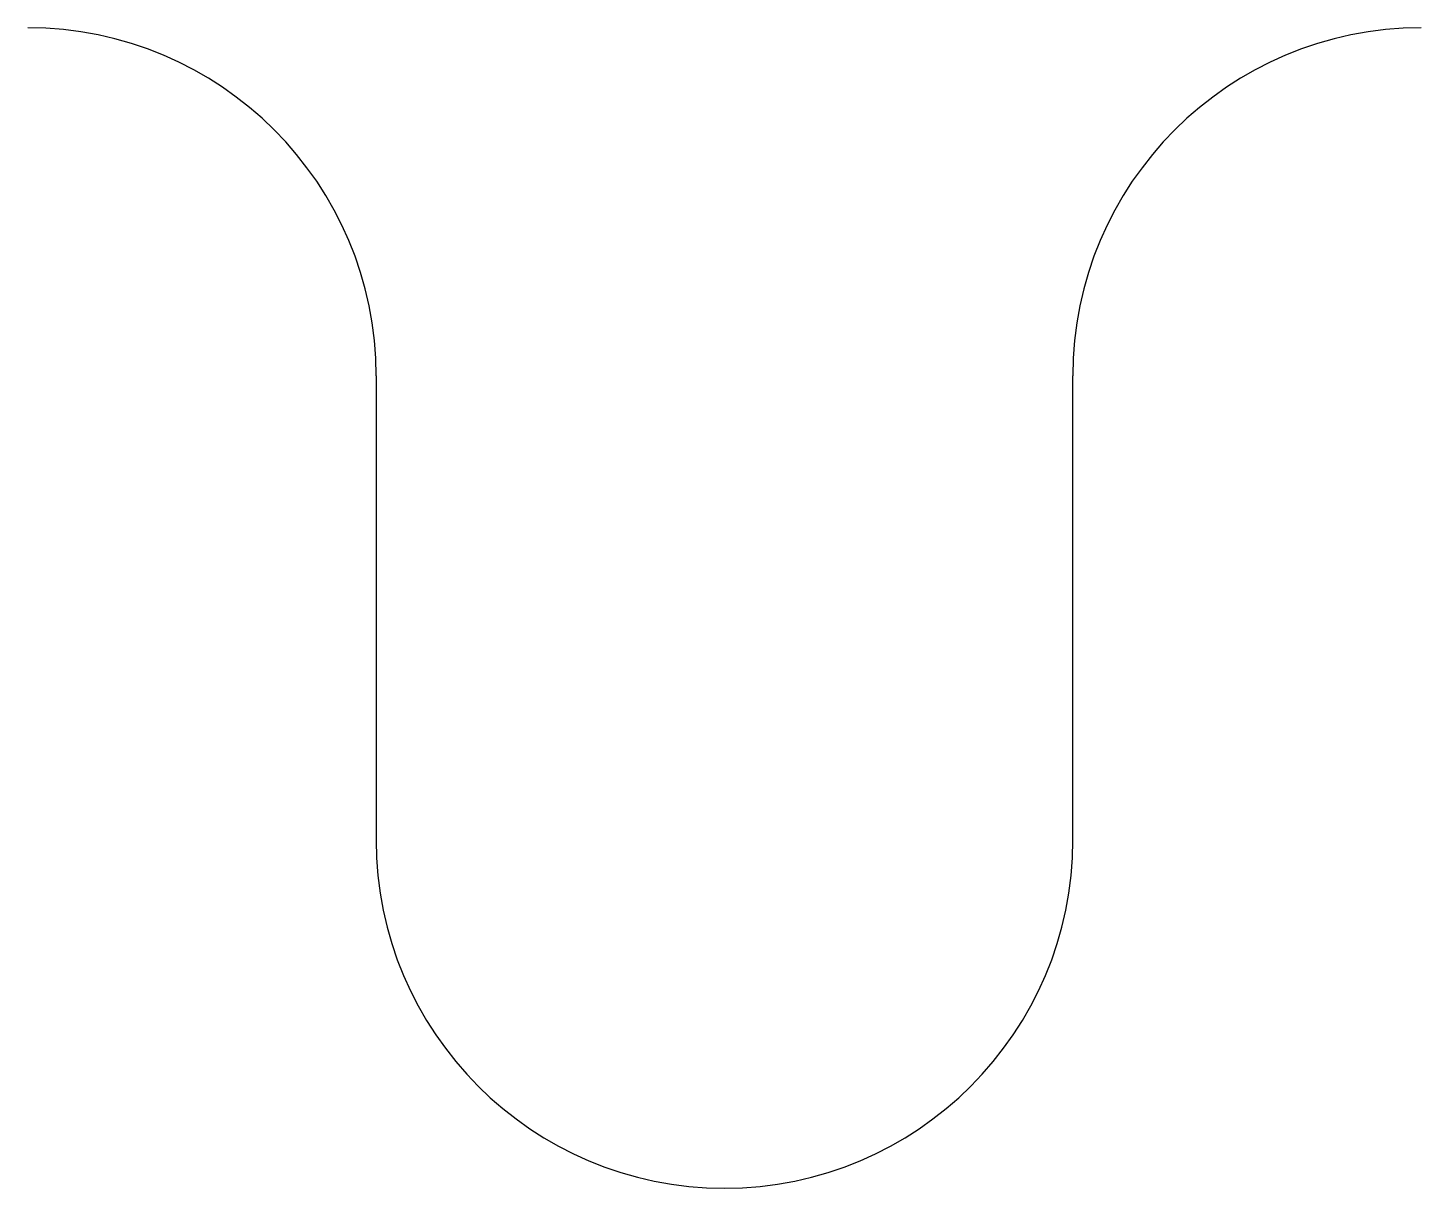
# Model space of a CAD drawing. Header units: millimetres. Extents: x -180 to 180, y -150 to 150.
import ezdxf

# ---------------------------------------------------------------- set-up
doc = ezdxf.new("R2010")
doc.units = ezdxf.units.MM

# ---------------------------------------------------------------- blocks, each defined once
blk = doc.blocks.new('$LinePat$保温层')
at = {"color": 0}
for p, q in [((-24, 16), (-24, -16)), ((24, -16), (24, 16))]:
    blk.add_line(p, q, dxfattribs=at)
for centre, start, end in [((-48, 16), 0, 90), ((48, 16), 90, 180), ((0, -16), 180, 0)]:
    blk.add_arc(centre, 24, start, end, dxfattribs=at)

msp = doc.modelspace()

# ---------------------------------------------------------------- block references
at = {"xscale": 3.749999999994594, "yscale": 3.749999999994594, "zscale": 3.749999999994594}
msp.add_blockref('$LinePat$保温层', (0, 0), dxfattribs=at)

doc.saveas('drawing.dxf')
